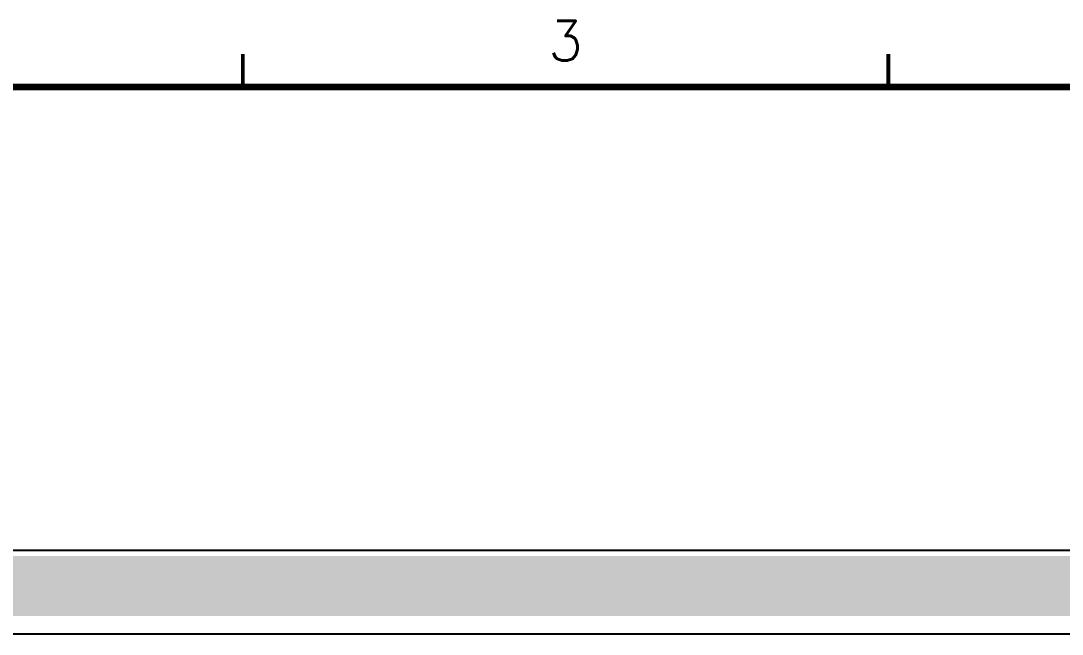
# Model space of a CAD drawing. Extents: x 295 to 953, y 10 to 290.
# Drawn here: x 572.7 to 651.4, y 243.7 to 290 of the extents above; entities that cross this region are included whole.
import ezdxf
from ezdxf.enums import TextEntityAlignment as Align

# ---------------------------------------------------------------- set-up
doc = ezdxf.new("R2010")
doc.units = 0
doc.header["$LTSCALE"] = 5
doc.header["$MEASUREMENT"] = 0
doc.layers.get('0').update_dxf_attribs({"linetype": 'CONTINUOUS', "lineweight": 25})
for name, color, linetype in [('L1-TOP_GBR', 7, 'CONTINUOUS'), ('문자', 4, 'CONTINUOUS'), ('테두리', 3, 'CONTINUOUS')]:
    doc.layers.add(name, color=color, linetype=linetype)
doc.styles.get("Standard").update_dxf_attribs({"font": 'simplex.shx'})

# ---------------------------------------------------------------- blocks, each defined once
blk = doc.blocks.new('C')
at = {"layer": '테두리'}
for points, const_width in [([(112.5, 287.5), (112.5, 285)], 0.3), ([(161.25, 287.5), (161.25, 285)], 0.3), ([(15, 285), (15, 15), (405, 15), (405, 285), (15, 285)], 0.5)]:
    blk.add_lwpolyline(points, dxfattribs=dict(at, const_width=const_width))
at = {"layer": '문자'}
blk.add_text('3', height=3, dxfattribs=at).set_placement((136.875, 288.5), align=Align.MIDDLE)

msp = doc.modelspace()

# ---------------------------------------------------------------- linework, layer by layer
at = {"layer": 'L1-TOP_GBR'}
for p, q in [((865.178, 250), (505.478, 250)), ((853.576, 243.689), (520.039, 243.689))]:
    msp.add_line(p, q, dxfattribs=at)
for points in [[(505.89, 249.175), (506.303, 249.587), (865.425, 249.175), (865.013, 249.587)], [(506.303, 249.587), (506.303, 249.587), (865.013, 249.587), (506.303, 249.587)], [(505.89, 246.535), (505.89, 249.175), (868.065, 246.535), (865.425, 249.175)], [(505.89, 245.05), (505.89, 246.535), (868.065, 245.05), (868.065, 246.535)], [(505.89, 245.05), (505.89, 245.05), (517.44, 245.05), (868.065, 245.05)]]:
    msp.add_solid(points, dxfattribs=at)

# ---------------------------------------------------------------- block references
msp.add_blockref('C', (476.978, 0))

doc.saveas('drawing.dxf')
